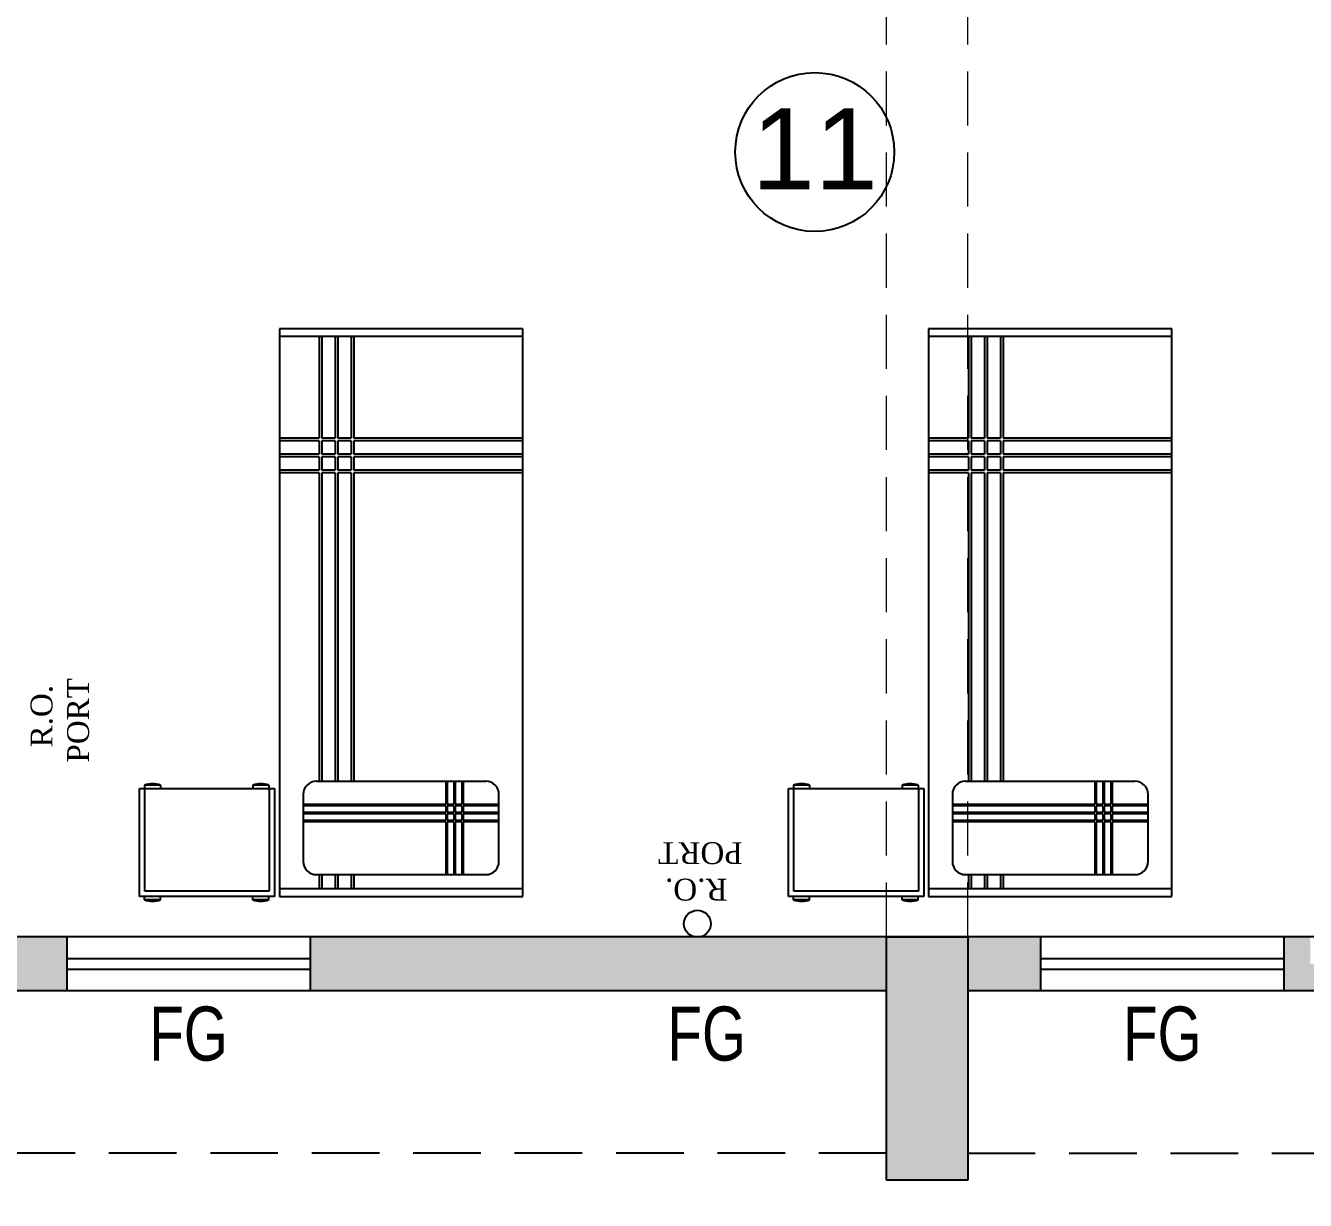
# Model space of a CAD drawing. Extents: x 11034434 to 11724204, y -4674497 to -3911811.
# Drawn here: x 11299033 to 11303764, y -4659707 to -4655363 of the extents above; entities that cross this region are included whole.
import ezdxf

# ---------------------------------------------------------------- set-up
doc = ezdxf.new("R2010")
doc.units = 0
doc.header["$MEASUREMENT"] = 0
doc.linetypes.add('DASHED', pattern=[0.75, 0.5, -0.25])
doc.linetypes.add('HIDDEN', pattern=[0.375, 0.25, -0.125])
doc.layers.get('0').update_dxf_attribs({"color": 251, "linetype": 'CONTINUOUS'})
doc.layers.add('BEAM', color=251, linetype='CONTINUOUS')
doc.layers.add('HATCH', color=251, linetype='CONTINUOUS')
doc.layers.add('OT TEXT', color=251, linetype='CONTINUOUS', lineweight=5)
doc.styles.add('ARIAL', font='arial.ttf', dxfattribs={"width": 0.75})
doc.styles.get("Standard").update_dxf_attribs({"font": 'arial.ttf'})

msp = doc.modelspace()

# ---------------------------------------------------------------- hatches: boundary and pattern name
at = {"layer": 'HATCH', "ltscale": 500}
h = msp.add_hatch(color=251, dxfattribs=at)
h.dxf.hatch_style = 1
h.paths.add_polyline_path([(11284390.7, -4648802), (11284690.7, -4648802), (11284690.7, -4649702), (11284390.7, -4649702)])
h.paths.add_polyline_path([(11327800.7, -4652667), (11328700.7, -4652667), (11328700.7, -4652967), (11327800.7, -4652967)])
h.paths.add_polyline_path([(11302215.7, -4658732), (11302515.7, -4658732), (11302515.7, -4659632), (11302215.7, -4659632)])
h.paths.add_polyline_path([(11324600.7, -4658732), (11325200.7, -4658732), (11325200.7, -4659032), (11324600.7, -4659032)])
h.paths.add_polyline_path([(11280960.7, -4640612), (11281710.7, -4640612), (11281710.7, -4640912), (11280960.7, -4640912)])
h.paths.add_polyline_path([(11280960.7, -4644142), (11281860.7, -4644142), (11281860.7, -4644442), (11280960.7, -4644442)])
h.paths.add_polyline_path([(11317942.4, -4658632), (11318770.7, -4658632), (11318770.7, -4658932), (11317942.4, -4658932)])
h.paths.add_polyline_path([(11294185.7, -4658032), (11294485.7, -4658032), (11294485.7, -4658932), (11294185.7, -4658932)])
h.paths.add_polyline_path([(11288015.7, -4658182), (11288315.7, -4658182), (11288315.7, -4658932), (11288015.7, -4658932)])
h.paths.add_polyline_path([(11287690.7, -4658957), (11287990.7, -4658957), (11287990.7, -4659707), (11287690.7, -4659707)])
h.paths.add_polyline_path([(11280960.7, -4629742), (11281710.7, -4629742), (11281710.7, -4630042), (11280960.7, -4630042)])
h.paths.add_polyline_path([(11327800.7, -4629742), (11328700.7, -4629742), (11328700.7, -4630042), (11327800.7, -4630042)])
h.paths.add_polyline_path([(11280860.7, -4648802), (11281160.7, -4648802), (11281160.7, -4649702), (11280860.7, -4649702)])
h.paths.add_polyline_path([(11287690.7, -4658182), (11287990.7, -4658182), (11287990.7, -4658932), (11287690.7, -4658932)])
h.paths.add_polyline_path([(11327700.7, -4616012), (11328000.7, -4616012), (11328000.7, -4615033.7), (11327700.7, -4615033.7)])
h.paths.add_polyline_path([(11280960.7, -4637012), (11281710.7, -4637012), (11281710.7, -4637312), (11280960.7, -4637312)])
h.paths.add_polyline_path([(11309415.7, -4658732), (11309715.7, -4658732), (11309715.7, -4659632), (11309415.7, -4659632)])
h.paths.add_polyline_path([(11327800.7, -4609782), (11328700.7, -4609782), (11328700.7, -4610082), (11327800.7, -4610082)])
h.paths.add_polyline_path([(11327800.7, -4626142), (11328700.7, -4626142), (11328700.7, -4626442), (11327800.7, -4626442)])
h.paths.add_polyline_path([(11280960.7, -4633412), (11281710.7, -4633412), (11281710.7, -4633712), (11280960.7, -4633712)])
h.paths.add_polyline_path([(11313015.7, -4652702), (11313315.7, -4652702), (11313315.7, -4653602), (11313015.7, -4653602)])
h.paths.add_polyline_path([(11327800.7, -4633412), (11328700.7, -4633412), (11328700.7, -4633712), (11327800.7, -4633712)])
h.paths.add_polyline_path([(11286005.7, -4619012), (11286305.7, -4619012), (11286305.7, -4619612), (11286005.7, -4619612)])
h.paths.add_polyline_path([(11280960.7, -4619012), (11281860.7, -4619012), (11281860.7, -4619312), (11280960.7, -4619312)])
h.paths.add_polyline_path([(11327800.7, -4619012), (11328600.7, -4619012), (11328600.7, -4619312), (11327800.7, -4619312)])
h.paths.add_polyline_path([(11324600.7, -4647742), (11325299.6, -4647742), (11325299.6, -4648042), (11324600.7, -4648042)])
h.paths.add_polyline_path([(11321770.7, -4658632), (11322598.9, -4658632), (11322598.9, -4658932), (11321770.7, -4658932)])
h.paths.add_polyline_path([(11327800.7, -4640612), (11328700.7, -4640612), (11328700.7, -4640912), (11327800.7, -4640912)])
h.paths.add_polyline_path([(11286005.7, -4615412), (11286305.7, -4615412), (11286305.7, -4616012), (11286005.7, -4616012)])
h.paths.add_polyline_path([(11286330.7, -4615412), (11286630.7, -4615412), (11286630.7, -4616012), (11286330.7, -4616012)])
h.paths.add_polyline_path([(11282340.7, -4615112), (11282640.7, -4615112), (11282640.7, -4616012), (11282340.7, -4616012)])
h.paths.add_polyline_path([(11327800.7, -4658632), (11328700.7, -4658632), (11328700.7, -4658932), (11327800.7, -4658932)])
h.paths.add_polyline_path([(11300450.7, -4607482), (11300750.7, -4607482), (11300750.7, -4608382), (11300450.7, -4608382)])
h.paths.add_polyline_path([(11306480.7, -4607482), (11306780.7, -4607482), (11306780.7, -4608382), (11306480.7, -4608382)])
h.paths.add_polyline_path([(11284390.7, -4658182), (11284690.7, -4658182), (11284690.7, -4658932), (11284390.7, -4658932)])
h.paths.add_polyline_path([(11286330.7, -4619012), (11286630.7, -4619012), (11286630.7, -4619612), (11286330.7, -4619612)])
h.paths.add_polyline_path([(11297150.7, -4607482), (11297450.7, -4607482), (11297450.7, -4608382), (11297150.7, -4608382)])
h.paths.add_polyline_path([(11282340.7, -4609232), (11282640.7, -4609232), (11282640.7, -4609982), (11282340.7, -4609982)])
h.paths.add_polyline_path([(11286005.7, -4622612), (11286305.7, -4622612), (11286305.7, -4623212), (11286005.7, -4623212)])
h.paths.add_polyline_path([(11286330.7, -4623212), (11286630.7, -4623212), (11286630.7, -4622612), (11286330.7, -4622612)])
h.paths.add_polyline_path([(11284390.7, -4643692), (11284690.7, -4643692), (11284690.7, -4644442), (11284390.7, -4644442)])
h.paths.add_polyline_path([(11286005.7, -4609232), (11286305.7, -4609232), (11286305.7, -4609982), (11286005.7, -4609982)])
h.paths.add_polyline_path([(11283940.7, -4658957), (11284690.7, -4658957), (11284690.7, -4659257), (11283940.7, -4659257)])
h.paths.add_polyline_path([(11313015.7, -4658732), (11313315.7, -4658732), (11313315.7, -4659632), (11313015.7, -4659632)])
h.paths.add_polyline_path([(11284390.7, -4652702), (11284690.7, -4652702), (11284690.7, -4653452), (11284390.7, -4653452)])
h.paths.add_polyline_path([(11305815.7, -4658732), (11306115.7, -4658732), (11306115.7, -4659632), (11305815.7, -4659632)])
h.paths.add_polyline_path([(11327800.7, -4622612), (11328700.7, -4622612), (11328700.7, -4622912), (11327800.7, -4622912)])
h.paths.add_polyline_path([(11280960.7, -4626142), (11281710.7, -4626142), (11281710.7, -4626442), (11280960.7, -4626442)])
h.paths.add_polyline_path([(11321770.7, -4658957), (11322370.7, -4658957), (11322370.7, -4659257), (11321770.7, -4659257)])
h.paths.add_polyline_path([(11280685.7, -4658957), (11281435.7, -4658957), (11281435.7, -4659257), (11280685.7, -4659257)])
h.paths.add_polyline_path([(11318170.7, -4658957), (11318770.7, -4658957), (11318770.7, -4659257), (11318170.7, -4659257)])
h.paths.add_polyline_path([(11281860.7, -4622612), (11280960.7, -4622612), (11280960.7, -4622912), (11281860.7, -4622912)])
h.paths.add_polyline_path([(11294185.7, -4652702), (11294485.7, -4652702), (11294485.7, -4653602), (11294185.7, -4653602)])
h.paths.add_polyline_path([(11298615.7, -4658732), (11298915.7, -4658732), (11298915.7, -4659632), (11298615.7, -4659632)])
h.paths.add_polyline_path([(11318470.7, -4652702), (11318770.7, -4652702), (11318770.7, -4653602), (11318470.7, -4653602)])
h.paths.add_polyline_path([(11327800.7, -4644142), (11328700.7, -4644142), (11328700.7, -4644442), (11327800.7, -4644442)])
h.paths.add_polyline_path([(11327800.7, -4649402), (11328778.9, -4649402), (11328778.9, -4649702), (11327800.7, -4649702)])
h.paths.add_polyline_path([(11288760.7, -4609082), (11289060.7, -4609082), (11289060.7, -4609982), (11288760.7, -4609982)])
edge = h.paths.add_edge_path()
edge.add_line((11309265.7, -4609082), (11309265.7, -4609982))
edge.add_line((11321770.7, -4649702), (11322748.9, -4649702))
edge.add_line((11287690.7, -4643692), (11287690.7, -4644442))
edge.add_line((11309565.7, -4616012), (11309565.7, -4615112))
edge.add_line((11287990.7, -4653452), (11287990.7, -4652702))
edge.add_line((11288015.7, -4652702), (11288015.7, -4653452))
h.paths.add_polyline_path([(11306480.7, -4649402), (11307380.7, -4649402), (11307380.7, -4649702), (11306480.7, -4649702)], flags=17)
h.paths.add_polyline_path([(11291120.7, -4648802), (11291420.7, -4648802), (11291420.7, -4649702), (11291120.7, -4649702)], flags=17)
h.paths.add_polyline_path([(11288015.7, -4648952), (11288315.7, -4648952), (11288315.7, -4649702), (11288015.7, -4649702)], flags=17)
h.paths.add_polyline_path([(11288015.7, -4652702), (11288315.7, -4652702), (11288315.7, -4653452), (11288015.7, -4653452)], flags=17)
h.paths.add_polyline_path([(11296472.4, -4649402), (11297450.7, -4649402), (11297450.7, -4649702), (11296472.4, -4649702)], flags=17)
h.paths.add_polyline_path([(11298276.5, -4652702), (11299254.8, -4652702), (11299254.8, -4653002), (11298276.5, -4653002)], flags=17)
h.paths.add_polyline_path([(11311840.7, -4649402), (11312740.7, -4649402), (11312740.7, -4649702), (11311840.7, -4649702)], flags=17)
h.paths.add_polyline_path([(11300450.7, -4649402), (11301428.9, -4649402), (11301428.9, -4649702), (11300450.7, -4649702)], flags=17)
h.paths.add_polyline_path([(11317870.7, -4649402), (11318770.7, -4649402), (11318770.7, -4649702), (11317870.7, -4649702)], flags=17)
h.paths.add_polyline_path([(11287690.7, -4648952), (11287990.7, -4648952), (11287990.7, -4649702), (11287690.7, -4649702)], flags=17)
h.paths.add_polyline_path([(11287690.7, -4652702), (11287990.7, -4652702), (11287990.7, -4653452), (11287690.7, -4653452)], flags=17)
h.paths.add_polyline_path([(11311840.7, -4622612), (11312740.7, -4622612), (11312740.7, -4622912), (11311840.7, -4622912)], flags=17)
h.paths.add_polyline_path([(11306480.7, -4615412), (11306780.7, -4615412), (11306780.7, -4616012), (11306480.7, -4616012)], flags=16)
h.paths.add_polyline_path([(11306480.7, -4629742), (11307380.7, -4629742), (11307380.7, -4630042), (11306480.7, -4630042)], flags=17)
h.paths.add_polyline_path([(11303250.7, -4613552), (11303850.7, -4613552), (11303850.7, -4613852), (11303250.7, -4613852)], flags=17)
h.paths.add_polyline_path([(11303250.7, -4615712), (11303850.7, -4615712), (11303850.7, -4616012), (11303250.7, -4616012)], flags=16)
h.paths.add_polyline_path([(11311840.7, -4644142), (11312740.7, -4644142), (11312740.7, -4644442), (11311840.7, -4644442)], flags=17)
h.paths.add_polyline_path([(11287690.7, -4643692), (11287990.7, -4643692), (11287990.7, -4644442), (11287690.7, -4644442)], flags=17)
h.paths.add_polyline_path([(11297450.7, -4633712), (11296550.7, -4633712), (11296550.7, -4633412), (11297450.7, -4633412)], flags=17)
h.paths.add_polyline_path([(11290520.7, -4640612), (11291420.7, -4640612), (11291420.7, -4640912), (11290520.7, -4640912)], flags=17)
h.paths.add_polyline_path([(11297150.7, -4643842), (11297450.7, -4643842), (11297450.7, -4644742), (11297150.7, -4644742)], flags=17)
h.paths.add_polyline_path([(11290520.7, -4644142), (11291420.7, -4644142), (11291420.7, -4644442), (11290520.7, -4644442)], flags=17)
h.paths.add_polyline_path([(11306480.7, -4640612), (11307380.7, -4640612), (11307380.7, -4640912), (11306480.7, -4640912)], flags=17)
h.paths.add_polyline_path([(11288015.7, -4643692), (11288315.7, -4643692), (11288315.7, -4644442), (11288015.7, -4644442)], flags=17)
h.paths.add_polyline_path([(11290520.7, -4637012), (11291420.7, -4637012), (11291420.7, -4637312), (11290520.7, -4637312)], flags=17)
h.paths.add_polyline_path([(11311840.7, -4626142), (11312740.7, -4626142), (11312740.7, -4626442), (11311840.7, -4626442)], flags=17)
h.paths.add_polyline_path([(11311840.7, -4637012), (11312740.7, -4637012), (11312740.7, -4637312), (11311840.7, -4637312)], flags=17)
h.paths.add_polyline_path([(11311840.7, -4633412), (11312740.7, -4633412), (11312740.7, -4633712), (11311840.7, -4633712)], flags=17)
h.paths.add_polyline_path([(11315340.7, -4647742), (11315940.7, -4647742), (11315940.7, -4648042), (11315340.7, -4648042)], flags=17)
h.paths.add_polyline_path([(11321770.7, -4629742), (11322670.7, -4629742), (11322670.7, -4630042), (11321770.7, -4630042)], flags=17)
h.paths.add_polyline_path([(11317870.7, -4629742), (11318770.7, -4629742), (11318770.7, -4630042), (11317870.7, -4630042)], flags=17)
h.paths.add_polyline_path([(11300450.7, -4636712), (11300750.7, -4636712), (11300750.7, -4637612), (11300450.7, -4637612)], flags=17)
h.paths.add_polyline_path([(11306480.7, -4637012), (11307380.7, -4637012), (11307380.7, -4637312), (11306480.7, -4637312)], flags=17)
h.paths.add_polyline_path([(11321770.7, -4649402), (11322748.9, -4649402), (11322748.9, -4649702), (11321770.7, -4649702)], flags=17)
h.paths.add_polyline_path([(11297150.7, -4636712), (11297450.7, -4636712), (11297450.7, -4637612), (11297150.7, -4637612)], flags=17)
h.paths.add_polyline_path([(11318470.7, -4636712), (11318770.7, -4636712), (11318770.7, -4637612), (11318470.7, -4637612)], flags=17)
h.paths.add_polyline_path([(11300450.7, -4629742), (11301350.7, -4629742), (11301350.7, -4630042), (11300450.7, -4630042)], flags=17)
h.paths.add_polyline_path([(11313568.2, -4615712), (11314468.2, -4615712), (11314468.2, -4616012), (11313568.2, -4616012)], flags=17)
h.paths.add_polyline_path([(11317870.7, -4615712), (11318770.7, -4615712), (11318770.7, -4616012), (11317870.7, -4616012)], flags=17)
h.paths.add_polyline_path([(11321770.7, -4615712), (11322670.7, -4615712), (11322670.7, -4616012), (11321770.7, -4616012)], flags=17)
h.paths.add_polyline_path([(11306480.7, -4633412), (11307380.7, -4633412), (11307380.7, -4633712), (11306480.7, -4633712)], flags=17)
h.paths.add_polyline_path([(11300450.7, -4633412), (11301350.7, -4633412), (11301350.7, -4633712), (11300450.7, -4633712)], flags=17)
h.paths.add_polyline_path([(11294020.7, -4647742), (11294620.7, -4647742), (11294620.7, -4648042), (11294020.7, -4648042)], flags=17)
h.paths.add_polyline_path([(11306480.7, -4622612), (11307380.7, -4622612), (11307380.7, -4622912), (11306480.7, -4622912)], flags=17)
h.paths.add_polyline_path([(11290520.7, -4633412), (11291420.7, -4633412), (11291420.7, -4633712), (11290520.7, -4633712)], flags=17)
h.paths.add_polyline_path([(11321770.7, -4633412), (11322670.7, -4633412), (11322670.7, -4633712), (11321770.7, -4633712)], flags=17)
h.paths.add_polyline_path([(11317870.7, -4633412), (11318770.7, -4633412), (11318770.7, -4633712), (11317870.7, -4633712)], flags=17)
h.paths.add_polyline_path([(11321770.7, -4636712), (11322070.7, -4636712), (11322070.7, -4637612), (11321770.7, -4637612)], flags=17)
h.paths.add_polyline_path([(11300450.7, -4640312), (11300750.7, -4640312), (11300750.7, -4641212), (11300450.7, -4641212)], flags=17)
h.paths.add_polyline_path([(11321770.7, -4643842), (11322070.7, -4643842), (11322070.7, -4644742), (11321770.7, -4644742)], flags=17)
h.paths.add_polyline_path([(11306480.7, -4626142), (11307380.7, -4626142), (11307380.7, -4626442), (11306480.7, -4626442)], flags=17)
h.paths.add_polyline_path([(11318470.7, -4625842), (11318770.7, -4625842), (11318770.7, -4626742), (11318470.7, -4626742)], flags=17)
h.paths.add_polyline_path([(11321770.7, -4625842), (11322070.7, -4625842), (11322070.7, -4626742), (11321770.7, -4626742)], flags=17)
h.paths.add_polyline_path([(11296550.7, -4629742), (11297450.7, -4629742), (11297450.7, -4630042), (11296550.7, -4630042)], flags=17)
h.paths.add_polyline_path([(11311645.4, -4629741.8), (11312740.7, -4629742), (11312740.7, -4630042), (11311645.4, -4630041.8)], flags=17)
h.paths.add_polyline_path([(11290520.7, -4629742), (11291420.7, -4629742), (11291420.7, -4630042), (11290520.7, -4630042)], flags=17)
h.paths.add_polyline_path([(11305476.5, -4652702), (11306454.8, -4652702), (11306454.8, -4653002), (11305476.5, -4653002)], flags=17)
h.paths.add_polyline_path([(11297150.7, -4640312), (11297450.7, -4640312), (11297450.7, -4641212), (11297150.7, -4641212)], flags=17)
h.paths.add_polyline_path([(11293005.7, -4609982), (11293305.7, -4609982), (11293305.7, -4609182), (11293005.7, -4609182)], flags=17)
h.paths.add_polyline_path([(11321770.7, -4622312), (11322070.7, -4622312), (11322070.7, -4623212), (11321770.7, -4623212)], flags=17)
h.paths.add_polyline_path([(11297150.7, -4612952), (11297450.7, -4612952), (11297450.7, -4613852), (11297150.7, -4613852)], flags=17)
h.paths.add_polyline_path([(11311840.7, -4619012), (11312740.7, -4619012), (11312740.7, -4619312), (11311840.7, -4619312)], flags=17)
h.paths.add_polyline_path([(11306480.7, -4612952), (11306780.7, -4612952), (11306780.7, -4613852), (11306480.7, -4613852)], flags=17)
h.paths.add_polyline_path([(11293005.7, -4615112), (11293305.7, -4615112), (11293305.7, -4616012), (11293005.7, -4616012)], flags=17)
h.paths.add_polyline_path([(11309265.7, -4615112), (11309565.7, -4615112), (11309565.7, -4616012), (11309265.7, -4616012)], flags=16)
h.paths.add_polyline_path([(11290520.7, -4619012), (11291420.7, -4619012), (11291420.7, -4619312), (11290520.7, -4619312)], flags=17)
h.paths.add_polyline_path([(11300450.7, -4619012), (11301095.7, -4619012), (11301095.7, -4619312), (11300450.7, -4619312)], flags=17)
h.paths.add_polyline_path([(11288760.7, -4615112), (11289060.7, -4615112), (11289060.7, -4616012), (11288760.7, -4616012)], flags=17)
h.paths.add_polyline_path([(11318470.7, -4609082), (11318770.7, -4609082), (11318770.7, -4609982), (11318470.7, -4609982)], flags=17)
h.paths.add_polyline_path([(11297150.7, -4615112), (11297450.7, -4615112), (11297450.7, -4616012), (11297150.7, -4616012)], flags=17)
h.paths.add_polyline_path([(11313868.2, -4609082), (11314168.2, -4609082), (11314168.2, -4609982), (11313868.2, -4609982)], flags=17)
h.paths.add_polyline_path([(11321770.7, -4619012), (11322670.7, -4619012), (11322670.7, -4619312), (11321770.7, -4619312)], flags=17)
h.paths.add_polyline_path([(11297150.7, -4625842), (11297450.7, -4625842), (11297450.7, -4626742), (11297150.7, -4626742)], flags=17)
h.paths.add_polyline_path([(11290520.7, -4622612), (11291420.7, -4622612), (11291420.7, -4622912), (11290520.7, -4622912)], flags=17)
h.paths.add_polyline_path([(11309265.7, -4609082), (11309565.7, -4609082), (11309565.7, -4609982), (11309265.7, -4609982)], flags=17)
h.paths.add_polyline_path([(11317870.7, -4619012), (11318770.7, -4619012), (11318770.7, -4619312), (11317870.7, -4619312)], flags=17)
h.paths.add_polyline_path([(11321770.7, -4609082), (11322070.7, -4609082), (11322070.7, -4609982), (11321770.7, -4609982)], flags=17)
h.paths.add_polyline_path([(11309076.5, -4652702), (11310054.8, -4652702), (11310054.8, -4653002), (11309076.5, -4653002)], flags=17)
h.paths.add_polyline_path([(11306480.7, -4619012), (11307380.7, -4619012), (11307380.7, -4619312), (11306480.7, -4619312)], flags=17)
h.paths.add_polyline_path([(11306480.7, -4644142), (11307380.7, -4644142), (11307380.7, -4644442), (11306480.7, -4644442)], flags=17)
h.paths.add_polyline_path([(11300450.7, -4622312), (11300750.7, -4622312), (11300750.7, -4623212), (11300450.7, -4623212)], flags=17)
h.paths.add_polyline_path([(11311840.7, -4640612), (11312740.7, -4640612), (11312740.7, -4640912), (11311840.7, -4640912)], flags=17)
h.paths.add_polyline_path([(11297150.7, -4623212), (11297450.7, -4623212), (11297450.7, -4622314.4), (11297150.7, -4622314.4)], flags=17)
h.paths.add_polyline_path([(11318470.7, -4640312), (11318770.7, -4640312), (11318770.7, -4641212), (11318470.7, -4641212)], flags=17)
h.paths.add_polyline_path([(11300450.7, -4643842), (11300750.7, -4643842), (11300750.7, -4644742), (11300450.7, -4644742)], flags=17)
h.paths.add_polyline_path([(11321770.7, -4640312), (11322070.7, -4640312), (11322070.7, -4641212), (11321770.7, -4641212)], flags=17)
h.paths.add_polyline_path([(11296472.4, -4619012), (11297450.7, -4619012), (11297450.7, -4619312), (11296472.4, -4619312)], flags=17)
h.paths.add_polyline_path([(11318470.7, -4643842), (11318770.7, -4643842), (11318770.7, -4644742), (11318470.7, -4644742)], flags=17)
h.paths.add_polyline_path([(11300450.7, -4625842), (11300750.7, -4625842), (11300750.7, -4626742), (11300450.7, -4626742)], flags=17)
h.paths.add_polyline_path([(11290520.7, -4626142), (11291420.7, -4626142), (11291420.7, -4626442), (11290520.7, -4626442)], flags=17)
h.paths.add_polyline_path([(11318470.7, -4622312), (11318770.7, -4622312), (11318770.7, -4623212), (11318470.7, -4623212)], flags=17)
h.paths.add_polyline_path([(11322070.7, -4652759.1), (11321770.7, -4652759.1), (11321770.7, -4653680.2), (11322070.7, -4653680.2)])
h = msp.add_hatch(color=251, dxfattribs=at)
h.dxf.hatch_style = 1
h.paths.add_polyline_path([(11302215.7, -4658732), (11301529.7, -4658732, -0.135626), (11301503.2, -4658732), (11300084.7, -4658732), (11300084.7, -4658932), (11302215.7, -4658932)])
h.paths.add_polyline_path([(11299184.7, -4658732), (11298915.7, -4658732), (11298915.7, -4658932), (11299184.7, -4658932)])
h.paths.add_polyline_path([(11302784.7, -4658732), (11302515.7, -4658732), (11302515.7, -4658932), (11302784.7, -4658932)])
h.paths.add_polyline_path([(11305815.7, -4658732), (11305761.5, -4658732), (11305761.4, -4658832.3), (11304813.4, -4658831.6), (11304813.5, -4658732), (11304730.1, -4658732), (11304730, -4658832), (11303782, -4658832), (11303782.1, -4658732), (11303684.7, -4658732), (11303684.7, -4658932), (11305815.7, -4658932)])
h.paths.add_polyline_path([(11306384.7, -4658732), (11306115.7, -4658732), (11306115.7, -4658932), (11306384.7, -4658932)])
h.paths.add_polyline_path([(11309415.7, -4658732), (11308765.7, -4658732, -0.135626), (11308739.2, -4658732), (11308326.7, -4658732, -0.135626), (11308300.2, -4658732), (11307284.7, -4658732), (11307284.7, -4658932), (11309415.7, -4658932)])
h.paths.add_polyline_path([(11311900.2, -4658732), (11310956.7, -4658732, -0.135626), (11310930.2, -4658732), (11309715.7, -4658732), (11309715.7, -4658932), (11311900.2, -4658932)])
h.paths.add_polyline_path([(11313015.7, -4658732), (11312800.2, -4658732), (11312800.2, -4658932), (11313015.7, -4658932)])
h.paths.add_polyline_path([(11288706.6, -4649637), (11288691.6, -4649637), (11288691.6, -4649602), (11288646.6, -4649602), (11288315.7, -4649602), (11288315.7, -4649702), (11288646.6, -4649702), (11288691.6, -4649702), (11288691.6, -4649699.5, 0.414214), (11288704.1, -4649687)])

# ---------------------------------------------------------------- linework, layer by layer
at = {"lineweight": 25}
for p, q in [((11299970.9, -4656483.4), (11299970.9, -4658583.4)), ((11300870.9, -4656483.4), (11299970.9, -4656483.4)), ((11300870.9, -4656512.9), (11299970.9, -4656512.9)), ((11300870.9, -4658583.4), (11300870.9, -4656483.4)), ((11302370.9, -4656483.4), (11302370.9, -4658583.4)), ((11303270.9, -4656483.4), (11302370.9, -4656483.4)), ((11303270.9, -4656512.9), (11302370.9, -4656512.9)), ((11303270.9, -4658583.4), (11303270.9, -4656483.4)), ((11299453.4, -4658183.4), (11299953.4, -4658183.4)), ((11299453.4, -4658583.4), (11299453.4, -4658183.4)), ((11299472.2, -4658171.2), (11299472.2, -4658183.4)), ((11299531.3, -4658171.2), (11299472.2, -4658171.2)), ((11299473.1, -4658563.7), (11299473.1, -4658183.4)), ((11299531.3, -4658171.2), (11299531.3, -4658183.4)), ((11299873.3, -4658171.2), (11299873.3, -4658183.4)), ((11299932.3, -4658171.2), (11299873.3, -4658171.2)), ((11299932.3, -4658171.2), (11299932.3, -4658183.4)), ((11299933.7, -4658183.4), (11299933.7, -4658563.7)), ((11299953.4, -4658183.4), (11299953.4, -4658583.4)), ((11300108.2, -4658156.5), (11300733.6, -4658156.5)), ((11301853.4, -4658183.4), (11302353.4, -4658183.4)), ((11301853.4, -4658583.4), (11301853.4, -4658183.4)), ((11301872.2, -4658171.2), (11301872.2, -4658183.4)), ((11301931.3, -4658171.2), (11301872.2, -4658171.2)), ((11301873.1, -4658563.7), (11301873.1, -4658183.4)), ((11301931.3, -4658171.2), (11301931.3, -4658183.4)), ((11302273.3, -4658171.2), (11302273.3, -4658183.4)), ((11302332.3, -4658171.2), (11302273.3, -4658171.2)), ((11302332.3, -4658171.2), (11302332.3, -4658183.4)), ((11302333.7, -4658183.4), (11302333.7, -4658563.7)), ((11302353.4, -4658183.4), (11302353.4, -4658583.4)), ((11302508.2, -4658156.5), (11303133.6, -4658156.5)), ((11300059, -4658205.7), (11300059, -4658453.1)), ((11300782.8, -4658453.1), (11300782.8, -4658205.7)), ((11302459, -4658205.7), (11302459, -4658453.1)), ((11303182.8, -4658453.1), (11303182.8, -4658205.7)), ((11300108.2, -4658502.3), (11300733.6, -4658502.3)), ((11302508.2, -4658502.3), (11303133.6, -4658502.3)), ((11299933.7, -4658563.7), (11299473.1, -4658563.7)), ((11299970.9, -4658553.8), (11300870.9, -4658553.8)), ((11302333.7, -4658563.7), (11301873.1, -4658563.7)), ((11302370.9, -4658553.8), (11303270.9, -4658553.8)), ((11299953.4, -4658583.4), (11299453.4, -4658583.4)), ((11299472.2, -4658595.5), (11299472.2, -4658583.4)), ((11299531.3, -4658595.5), (11299472.2, -4658595.5)), ((11299531.3, -4658595.5), (11299531.3, -4658583.4)), ((11299873.3, -4658595.5), (11299873.3, -4658583.4)), ((11299932.3, -4658595.5), (11299873.3, -4658595.5)), ((11299932.3, -4658595.5), (11299932.3, -4658583.4)), ((11299970.9, -4658583.4), (11300870.9, -4658583.4)), ((11302353.4, -4658583.4), (11301853.4, -4658583.4)), ((11301872.2, -4658595.5), (11301872.2, -4658583.4)), ((11301931.3, -4658595.5), (11301872.2, -4658595.5)), ((11301931.3, -4658595.5), (11301931.3, -4658583.4)), ((11302273.3, -4658595.5), (11302273.3, -4658583.4)), ((11302332.3, -4658595.5), (11302273.3, -4658595.5)), ((11302332.3, -4658595.5), (11302332.3, -4658583.4)), ((11302370.9, -4658583.4), (11303270.9, -4658583.4)), ((11302215.7, -4659632), (11302215.7, -4658732)), ((11302215.7, -4658732), (11302515.7, -4658732)), ((11302515.7, -4658732), (11302515.7, -4659632)), ((11302515.7, -4659632), (11302215.7, -4659632))]:
    msp.add_line(p, q, dxfattribs=at)
at = {"lineweight": 25, "ltscale": 0.75}
for p, q in [((11300118.5, -4656512.9), (11300118.5, -4656888.2)), ((11300128.4, -4656512.9), (11300128.4, -4656888.2)), ((11300177.6, -4656512.9), (11300177.6, -4656888.2)), ((11300187.4, -4656512.9), (11300187.4, -4656888.2)), ((11300236.7, -4656512.9), (11300236.7, -4656888.2)), ((11300246.5, -4656512.9), (11300246.5, -4656888.2)), ((11302518.5, -4656512.9), (11302518.5, -4656888.2)), ((11302528.4, -4656512.9), (11302528.4, -4656888.2)), ((11302577.6, -4656512.9), (11302577.6, -4656888.2)), ((11302587.4, -4656512.9), (11302587.4, -4656888.2)), ((11302636.7, -4656512.9), (11302636.7, -4656888.2)), ((11302646.5, -4656512.9), (11302646.5, -4656888.2)), ((11300118.5, -4656888.2), (11299970.9, -4656888.2)), ((11300118.5, -4656898.1), (11299970.9, -4656898.1)), ((11300118.5, -4656898.1), (11300118.5, -4656947.3)), ((11300177.6, -4656888.2), (11300128.4, -4656888.2)), ((11300128.4, -4656898.1), (11300128.4, -4656947.3)), ((11300177.6, -4656898.1), (11300128.4, -4656898.1)), ((11300177.6, -4656898.1), (11300177.6, -4656947.3)), ((11300236.7, -4656888.2), (11300187.4, -4656888.2)), ((11300187.4, -4656898.1), (11300187.4, -4656947.3)), ((11300236.7, -4656898.1), (11300187.4, -4656898.1)), ((11300236.7, -4656898.1), (11300236.7, -4656947.3)), ((11300870.9, -4656888.2), (11300246.5, -4656888.2)), ((11300246.5, -4656898.1), (11300246.5, -4656947.3)), ((11300870.9, -4656898.1), (11300246.5, -4656898.1)), ((11302518.5, -4656888.2), (11302370.9, -4656888.2)), ((11302518.5, -4656898.1), (11302370.9, -4656898.1)), ((11302518.5, -4656898.1), (11302518.5, -4656947.3)), ((11302577.6, -4656888.2), (11302528.4, -4656888.2)), ((11302528.4, -4656898.1), (11302528.4, -4656947.3)), ((11302577.6, -4656898.1), (11302528.4, -4656898.1)), ((11302577.6, -4656898.1), (11302577.6, -4656947.3)), ((11302636.7, -4656888.2), (11302587.4, -4656888.2)), ((11302587.4, -4656898.1), (11302587.4, -4656947.3)), ((11302636.7, -4656898.1), (11302587.4, -4656898.1)), ((11302636.7, -4656898.1), (11302636.7, -4656947.3)), ((11303270.9, -4656888.2), (11302646.5, -4656888.2)), ((11302646.5, -4656898.1), (11302646.5, -4656947.3)), ((11303270.9, -4656898.1), (11302646.5, -4656898.1)), ((11300118.5, -4656947.3), (11299970.9, -4656947.3)), ((11300177.6, -4656947.3), (11300128.4, -4656947.3)), ((11300236.7, -4656947.3), (11300187.4, -4656947.3)), ((11300870.9, -4656947.3), (11300246.5, -4656947.3)), ((11302518.5, -4656947.3), (11302370.9, -4656947.3)), ((11302577.6, -4656947.3), (11302528.4, -4656947.3)), ((11302636.7, -4656947.3), (11302587.4, -4656947.3)), ((11303270.9, -4656947.3), (11302646.5, -4656947.3)), ((11300118.5, -4656957.1), (11299970.9, -4656957.1)), ((11300118.5, -4656957.1), (11300118.5, -4657006.4)), ((11300128.4, -4656957.1), (11300128.4, -4657006.4)), ((11300177.6, -4656957.1), (11300128.4, -4656957.1)), ((11300177.6, -4656957.1), (11300177.6, -4657006.4)), ((11300187.4, -4656957.1), (11300187.4, -4657006.4)), ((11300236.7, -4656957.1), (11300187.4, -4656957.1)), ((11300236.7, -4656957.1), (11300236.7, -4657006.4)), ((11300246.5, -4656957.1), (11300246.5, -4657006.4)), ((11300870.9, -4656957.1), (11300246.5, -4656957.1)), ((11302518.5, -4656957.1), (11302370.9, -4656957.1)), ((11302518.5, -4656957.1), (11302518.5, -4657006.4)), ((11302528.4, -4656957.1), (11302528.4, -4657006.4)), ((11302577.6, -4656957.1), (11302528.4, -4656957.1)), ((11302577.6, -4656957.1), (11302577.6, -4657006.4)), ((11302587.4, -4656957.1), (11302587.4, -4657006.4)), ((11302636.7, -4656957.1), (11302587.4, -4656957.1)), ((11302636.7, -4656957.1), (11302636.7, -4657006.4)), ((11302646.5, -4656957.1), (11302646.5, -4657006.4)), ((11303270.9, -4656957.1), (11302646.5, -4656957.1)), ((11300118.5, -4657006.4), (11299970.9, -4657006.4)), ((11300118.5, -4657016.2), (11299970.9, -4657016.2)), ((11300118.5, -4657016.2), (11300118.5, -4658156.5)), ((11300177.6, -4657006.4), (11300128.4, -4657006.4)), ((11300128.4, -4657016.2), (11300128.4, -4658156.5)), ((11300177.6, -4657016.2), (11300128.4, -4657016.2)), ((11300177.6, -4657016.2), (11300177.6, -4658156.5)), ((11300236.7, -4657006.4), (11300187.4, -4657006.4)), ((11300236.7, -4657016.2), (11300187.4, -4657016.2)), ((11300187.4, -4657016.2), (11300187.4, -4658156.5)), ((11300236.7, -4657016.2), (11300236.7, -4658156.5)), ((11300870.9, -4657006.4), (11300246.5, -4657006.4)), ((11300246.5, -4657016.2), (11300246.5, -4658156.5)), ((11300870.9, -4657016.2), (11300246.5, -4657016.2)), ((11302518.5, -4657006.4), (11302370.9, -4657006.4)), ((11302518.5, -4657016.2), (11302370.9, -4657016.2)), ((11302518.5, -4657016.2), (11302518.5, -4658156.5)), ((11302577.6, -4657006.4), (11302528.4, -4657006.4)), ((11302528.4, -4657016.2), (11302528.4, -4658156.5)), ((11302577.6, -4657016.2), (11302528.4, -4657016.2)), ((11302577.6, -4657016.2), (11302577.6, -4658156.5)), ((11302636.7, -4657006.4), (11302587.4, -4657006.4)), ((11302636.7, -4657016.2), (11302587.4, -4657016.2)), ((11302587.4, -4657016.2), (11302587.4, -4658156.5)), ((11302636.7, -4657016.2), (11302636.7, -4658156.5)), ((11303270.9, -4657006.4), (11302646.5, -4657006.4)), ((11302646.5, -4657016.2), (11302646.5, -4658156.5)), ((11303270.9, -4657016.2), (11302646.5, -4657016.2)), ((11300586, -4658156.5), (11300586, -4658243.4)), ((11300591, -4658156.5), (11300591, -4658243.4)), ((11300615.6, -4658156.5), (11300615.6, -4658243.4)), ((11300620.5, -4658156.5), (11300620.5, -4658243.4)), ((11300645.1, -4658156.5), (11300645.1, -4658243.4)), ((11300650, -4658156.5), (11300650, -4658243.4)), ((11302986, -4658156.5), (11302986, -4658243.4)), ((11302991, -4658156.5), (11302991, -4658243.4)), ((11303015.6, -4658156.5), (11303015.6, -4658243.4)), ((11303020.5, -4658156.5), (11303020.5, -4658243.4)), ((11303045.1, -4658156.5), (11303045.1, -4658243.4)), ((11303050, -4658156.5), (11303050, -4658243.4)), ((11300586, -4658243.4), (11300059, -4658243.4)), ((11300586, -4658248.3), (11300059, -4658248.3)), ((11300586, -4658272.9), (11300059, -4658272.9)), ((11300586, -4658277.8), (11300059, -4658277.8)), ((11300586, -4658248.3), (11300586, -4658272.9)), ((11300586, -4658277.8), (11300586, -4658302.4)), ((11300615.6, -4658243.4), (11300591, -4658243.4)), ((11300615.6, -4658248.3), (11300591, -4658248.3)), ((11300591, -4658248.3), (11300591, -4658272.9)), ((11300615.6, -4658272.9), (11300591, -4658272.9)), ((11300615.6, -4658277.8), (11300591, -4658277.8)), ((11300591, -4658277.8), (11300591, -4658302.4)), ((11300615.6, -4658248.3), (11300615.6, -4658272.9)), ((11300615.6, -4658277.8), (11300615.6, -4658302.4)), ((11300645.1, -4658243.4), (11300620.5, -4658243.4)), ((11300645.1, -4658248.3), (11300620.5, -4658248.3)), ((11300620.5, -4658248.3), (11300620.5, -4658272.9)), ((11300645.1, -4658272.9), (11300620.5, -4658272.9)), ((11300645.1, -4658277.8), (11300620.5, -4658277.8)), ((11300620.5, -4658277.8), (11300620.5, -4658302.4)), ((11300645.1, -4658248.3), (11300645.1, -4658272.9)), ((11300645.1, -4658277.8), (11300645.1, -4658302.4)), ((11300782.8, -4658243.4), (11300650, -4658243.4)), ((11300650, -4658248.3), (11300650, -4658272.9)), ((11300782.8, -4658248.3), (11300650, -4658248.3)), ((11300782.8, -4658272.9), (11300650, -4658272.9)), ((11300650, -4658277.8), (11300650, -4658302.4)), ((11300782.8, -4658277.8), (11300650, -4658277.8)), ((11302986, -4658243.4), (11302459, -4658243.4)), ((11302986, -4658248.3), (11302459, -4658248.3)), ((11302986, -4658272.9), (11302459, -4658272.9)), ((11302986, -4658277.8), (11302459, -4658277.8)), ((11302986, -4658248.3), (11302986, -4658272.9)), ((11302986, -4658277.8), (11302986, -4658302.4)), ((11303015.6, -4658243.4), (11302991, -4658243.4)), ((11303015.6, -4658248.3), (11302991, -4658248.3)), ((11302991, -4658248.3), (11302991, -4658272.9)), ((11303015.6, -4658272.9), (11302991, -4658272.9)), ((11303015.6, -4658277.8), (11302991, -4658277.8)), ((11302991, -4658277.8), (11302991, -4658302.4)), ((11303015.6, -4658248.3), (11303015.6, -4658272.9)), ((11303015.6, -4658277.8), (11303015.6, -4658302.4)), ((11303045.1, -4658243.4), (11303020.5, -4658243.4)), ((11303045.1, -4658248.3), (11303020.5, -4658248.3)), ((11303020.5, -4658248.3), (11303020.5, -4658272.9)), ((11303045.1, -4658272.9), (11303020.5, -4658272.9)), ((11303045.1, -4658277.8), (11303020.5, -4658277.8)), ((11303020.5, -4658277.8), (11303020.5, -4658302.4)), ((11303045.1, -4658248.3), (11303045.1, -4658272.9)), ((11303045.1, -4658277.8), (11303045.1, -4658302.4)), ((11303182.8, -4658243.4), (11303050, -4658243.4)), ((11303050, -4658248.3), (11303050, -4658272.9)), ((11303182.8, -4658248.3), (11303050, -4658248.3)), ((11303182.8, -4658272.9), (11303050, -4658272.9)), ((11303050, -4658277.8), (11303050, -4658302.4)), ((11303182.8, -4658277.8), (11303050, -4658277.8)), ((11300586, -4658302.4), (11300059, -4658302.4)), ((11300586, -4658307.3), (11300059, -4658307.3)), ((11300586, -4658307.3), (11300586, -4658502.3)), ((11300615.6, -4658302.4), (11300591, -4658302.4)), ((11300591, -4658307.3), (11300591, -4658502.3)), ((11300615.6, -4658307.3), (11300591, -4658307.3)), ((11300615.6, -4658307.3), (11300615.6, -4658502.3)), ((11300645.1, -4658302.4), (11300620.5, -4658302.4)), ((11300620.5, -4658307.3), (11300620.5, -4658502.3)), ((11300645.1, -4658307.3), (11300620.5, -4658307.3)), ((11300645.1, -4658307.3), (11300645.1, -4658502.3)), ((11300782.8, -4658302.4), (11300650, -4658302.4)), ((11300650, -4658307.3), (11300650, -4658502.3)), ((11300782.8, -4658307.3), (11300650, -4658307.3)), ((11302986, -4658302.4), (11302459, -4658302.4)), ((11302986, -4658307.3), (11302459, -4658307.3)), ((11302986, -4658307.3), (11302986, -4658502.3)), ((11303015.6, -4658302.4), (11302991, -4658302.4)), ((11302991, -4658307.3), (11302991, -4658502.3)), ((11303015.6, -4658307.3), (11302991, -4658307.3)), ((11303015.6, -4658307.3), (11303015.6, -4658502.3)), ((11303045.1, -4658302.4), (11303020.5, -4658302.4)), ((11303020.5, -4658307.3), (11303020.5, -4658502.3)), ((11303045.1, -4658307.3), (11303020.5, -4658307.3)), ((11303045.1, -4658307.3), (11303045.1, -4658502.3)), ((11303182.8, -4658302.4), (11303050, -4658302.4)), ((11303050, -4658307.3), (11303050, -4658502.3)), ((11303182.8, -4658307.3), (11303050, -4658307.3)), ((11300118.5, -4658502.3), (11300118.5, -4658553.8)), ((11300128.4, -4658502.3), (11300128.4, -4658553.8)), ((11300177.6, -4658502.3), (11300177.6, -4658553.8)), ((11300187.4, -4658502.3), (11300187.4, -4658553.8)), ((11300236.7, -4658502.3), (11300236.7, -4658553.8)), ((11300246.5, -4658502.3), (11300246.5, -4658553.8)), ((11302518.5, -4658502.3), (11302518.5, -4658553.8)), ((11302528.4, -4658502.3), (11302528.4, -4658553.8)), ((11302577.6, -4658502.3), (11302577.6, -4658553.8)), ((11302587.4, -4658502.3), (11302587.4, -4658553.8)), ((11302636.7, -4658502.3), (11302636.7, -4658553.8)), ((11302646.5, -4658502.3), (11302646.5, -4658553.8))]:
    msp.add_line(p, q, dxfattribs=at)
at = {"lineweight": 25, "ltscale": 500}
for p, q in [((11313015.7, -4658732), (11298915.7, -4658732)), ((11299184.7, -4658732), (11299184.7, -4658932)), ((11300084.7, -4658732), (11300084.7, -4658932)), ((11302784.7, -4658732), (11302784.7, -4658932)), ((11303684.7, -4658732), (11303684.7, -4658932)), ((11302215.7, -4658932), (11298915.7, -4658932)), ((11305815.7, -4658932), (11302515.7, -4658932))]:
    msp.add_line(p, q, dxfattribs=at)
at = {"lineweight": 25, "ltscale": 2}
for p, q in [((11299184.7, -4658812), (11300084.7, -4658812)), ((11302784.7, -4658812), (11303684.7, -4658812)), ((11299184.7, -4658852), (11300084.7, -4658852)), ((11302784.7, -4658852), (11303684.7, -4658852))]:
    msp.add_line(p, q, dxfattribs=at)
at = {"linetype": 'DASHED', "lineweight": 25, "ltscale": 500}
for p, q in [((11302215.7, -4659532), (11298915.7, -4659532)), ((11302515.7, -4659532), (11305815.7, -4659532))]:
    msp.add_line(p, q, dxfattribs=at)
at = {"lineweight": -3, "ltscale": 500}
msp.add_circle((11301950.4, -4655830.3), 293.8, dxfattribs=at)
at = {"color": 1, "ltscale": 500}
msp.add_circle((11301516.5, -4658684), 49.8, dxfattribs=at)
for centre, radius, start, end in [((11299501.8, -4658257.4), 91.1, 71.0754, 108.9247), ((11299902.8, -4658257.4), 91.1, 71.0754, 108.9247), ((11300108.2, -4658205.7), 49.2, 90, 180), ((11300733.6, -4658205.7), 49.2, 0, 90), ((11301901.8, -4658257.4), 91.1, 71.0754, 108.9247), ((11302302.8, -4658257.4), 91.1, 71.0754, 108.9247), ((11302508.2, -4658205.7), 49.2, 90, 180), ((11303133.6, -4658205.7), 49.2, 0, 90), ((11300108.2, -4658453.1), 49.2, 180, 270), ((11300733.6, -4658453.1), 49.2, 270, 0), ((11302508.2, -4658453.1), 49.2, 180, 270), ((11303133.6, -4658453.1), 49.2, 270, 0), ((11299501.8, -4658509.4), 91.1, 251.0754, 288.9247), ((11299902.8, -4658509.4), 91.1, 251.0754, 288.9247), ((11301901.8, -4658509.4), 91.1, 251.0754, 288.9247), ((11302302.8, -4658509.4), 91.1, 251.0754, 288.9247)]:
    msp.add_arc(centre, radius, start, end)
at = {"layer": 'BEAM', "linetype": 'HIDDEN', "lineweight": 18, "ltscale": 800}
for p, q in [((11302215.7, -4658732), (11302215.7, -4653002)), ((11302515.7, -4658732), (11302515.7, -4653002))]:
    msp.add_line(p, q, dxfattribs=at)

# ---------------------------------------------------------------- texts
at = {"lineweight": 20}
msp.add_text('11', height=300, dxfattribs=at).set_placement((11301717.2, -4655968.6))
at = {"lineweight": 20, "style": 'ARIAL', "width": 0.75}
for p in [(11299489.7, -4659190), (11301405.3, -4659190), (11303089.7, -4659190)]:
    msp.add_text('FG', height=200, dxfattribs=at).set_placement(p)
at = {"layer": 'OT TEXT', "color": 117, "lineweight": 15, "char_height": 81, "width": 265.622, "attachment_point": 5}
for insert, rotation in [((11299159.6, -4657931.7), 90), ((11301527.6, -4658489.9), 180)]:
    msp.add_mtext('{\\fTimes New Roman|b0|i0|c0|p18;\\C5; R.O.\\PPORT }', dxfattribs=dict(at, insert=insert, rotation=rotation))

doc.saveas('drawing.dxf')
